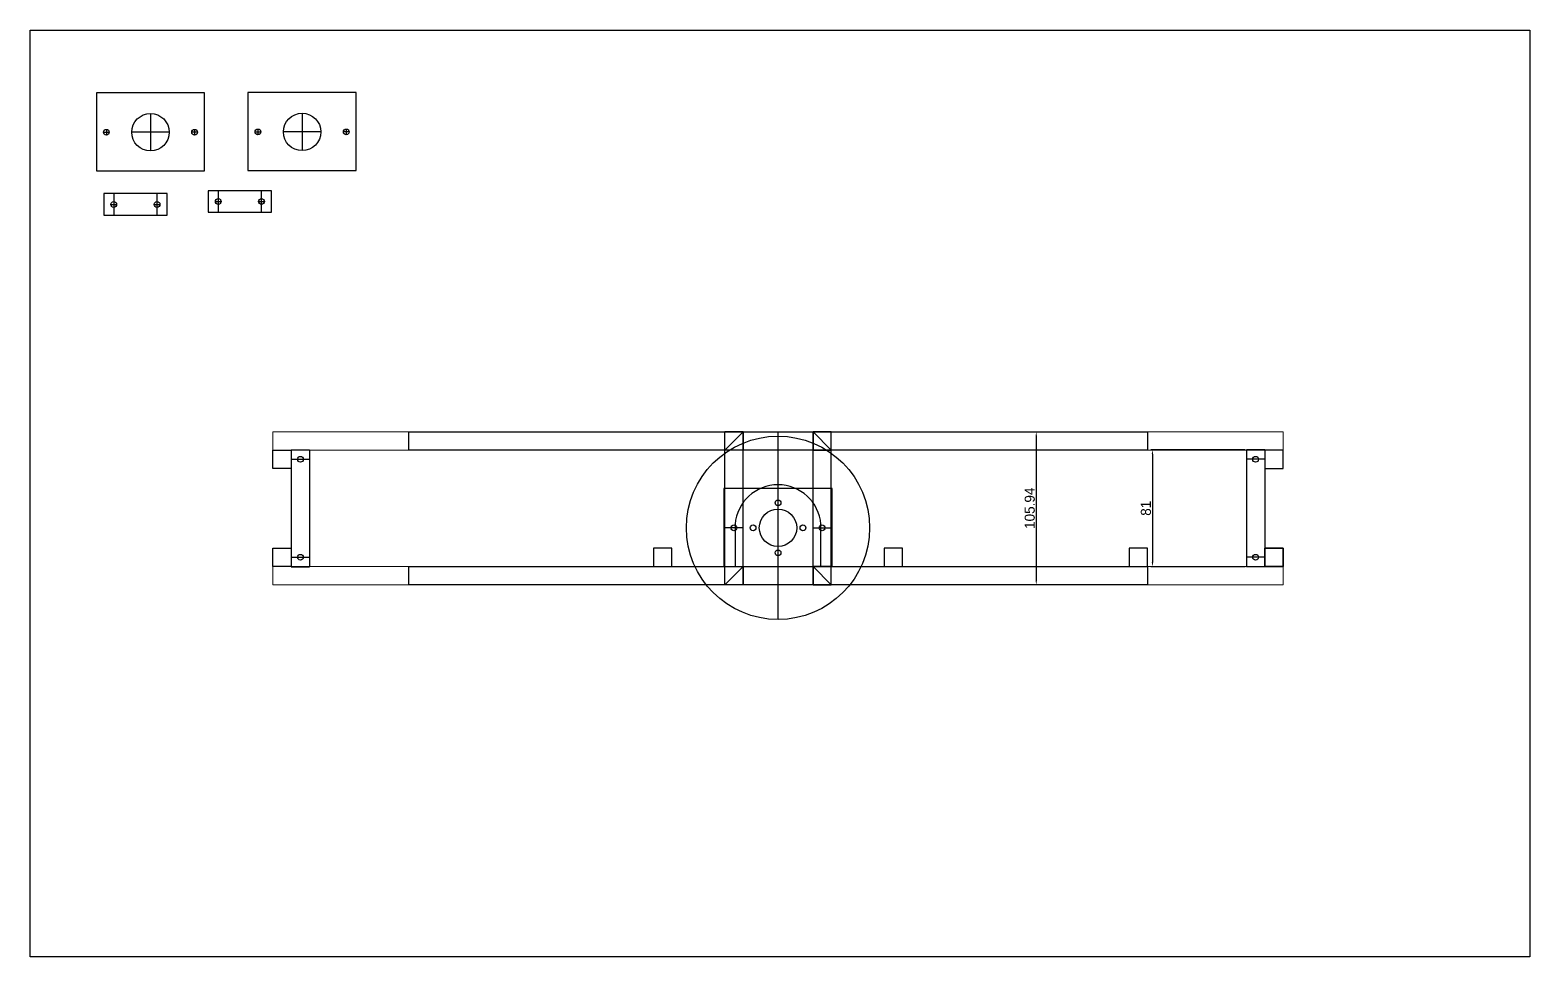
# Model space of a CAD drawing. Header units: millimetres. Extents: x -15418 to 43885, y -27590 to 23052.
# Drawn here: x 21824 to 22864, y -6377 to -5735 of the extents above; entities that cross this region are included whole.
import ezdxf

# ---------------------------------------------------------------- set-up
doc = ezdxf.new("R2010")
doc.units = ezdxf.units.MM
doc.header["$LTSCALE"] = 0.5
doc.linetypes.add('DASHEDX2', pattern=[38.1, 25.4, -12.7])
doc.layers.get('0').update_dxf_attribs({"lineweight": 5})
doc.layers.get('Defpoints').update_dxf_attribs({"color": 4})
doc.layers.add('Layer1', color=1, linetype='Continuous')
doc.layers.add('Layer4', color=6, linetype='Continuous')
doc.layers.add('Layer6', color=7, linetype='DASHEDX2', lineweight=5)
doc.dimstyles.new('ISO-25', dxfattribs={"dimtxt": 7, "dimasz": 3, "dimexe": 1, "dimexo": 1, "dimgap": 1, "dimtad": 1, "dimtoh": 1, "dimdec": 3, "dimdsep": 46, "dimtxsty": 'Standard', "dimcen": 2.5, "dimadec": 0, "dimazin": 0, "dimtfac": 1, "dimtdec": 3, "dimtmove": 0, "dimatfit": 3, "dimfxl": 1, "dimarcsym": 1})

# ---------------------------------------------------------------- blocks, each defined once
blk = doc.blocks.new('*D125')
at = {"layer": 'Defpoints', "color": 0, "transparency": 16777216}
for p in [(22667.4, -6025.4), (22602.2, -6106.4), (22667.4, -6106.4)]:
    blk.add_point(p, dxfattribs=at)
at = {"layer": 'Layer1', "color": 0, "lineweight": -2, "transparency": 16777216}
for p, q in [((22666.4, -6025.4), (22601.2, -6025.4)), ((22602.2, -6028.4), (22602.2, -6103.4)), ((22666.4, -6106.4), (22601.2, -6106.4))]:
    blk.add_line(p, q, dxfattribs=at)
at = {"layer": 'Layer1', "color": 0, "transparency": 16777216}
for points in [[(22601.7, -6028.4), (22602.7, -6028.4), (22602.2, -6025.4)], [(22601.7, -6103.4), (22602.7, -6103.4), (22602.2, -6106.4)]]:
    blk.add_solid(points, dxfattribs=at)
at = {"layer": 'Layer1', "color": 0, "transparency": 16777216, "insert": (22597.7, -6065.9), "char_height": 7, "attachment_point": 5, "rotation": 90}
blk.add_mtext('81', dxfattribs=at)
blk = doc.blocks.new('*D138')
at = {"layer": 'Defpoints', "color": 0, "transparency": 16777216}
for p in [(22521.7, -6012.9), (22521.7, -6118.9), (22521.7, -6118.9)]:
    blk.add_point(p, dxfattribs=at)
at = {"layer": 'Layer1', "color": 0, "lineweight": -2, "transparency": 16777216}
blk.add_line((22521.7, -6015.9), (22521.7, -6115.9), dxfattribs=at)
at = {"layer": 'Layer1', "color": 0, "transparency": 16777216}
for points in [[(22521.2, -6015.9), (22522.2, -6015.9), (22521.7, -6012.9)], [(22521.2, -6115.9), (22522.2, -6115.9), (22521.7, -6118.9)]]:
    blk.add_solid(points, dxfattribs=at)
at = {"layer": 'Layer1', "color": 0, "transparency": 16777216, "insert": (22517.2, -6065.9), "char_height": 7, "attachment_point": 5, "rotation": 90}
blk.add_mtext('105.94', dxfattribs=at)

msp = doc.modelspace()

# ---------------------------------------------------------------- linework, layer by layer
at = {"transparency": 33554661}
for p, q in [((21992.761, -6025.6393), (21992.761, -6012.9393)), ((22086.761, -6012.9393), (21992.761, -6012.9393)), ((22598.761, -6012.9393), (22692.761, -6012.9393)), ((22692.761, -6012.9393), (22692.761, -6025.6393)), ((22086.761, -6025.6393), (21992.761, -6025.6393)), ((22598.761, -6025.6393), (22692.761, -6025.6393)), ((21992.761, -6118.8793), (21992.761, -6106.1793)), ((22086.761, -6106.1793), (21992.761, -6106.1793)), ((22598.761, -6106.1793), (22692.761, -6106.1793)), ((22692.761, -6106.1793), (22692.761, -6118.8793)), ((22086.761, -6118.8793), (21992.761, -6118.8793)), ((22598.761, -6118.8793), (22692.761, -6118.8793))]:
    msp.add_line(p, q, dxfattribs=at)
at = {"layer": 'Defpoints', "transparency": 33554661}
for p, q in [((22313.021, -6076.9984), (22313.021, -6106.1793)), ((22372.501, -6106.1793), (22372.501, -6076.9984)), ((22313.021, -6106.1793), (22372.501, -6106.1793))]:
    msp.add_line(p, q, dxfattribs=at)
for centre, radius in [((22342.761, -6079.4393), 63.5), ((22342.761, -6079.4393), 12.96), ((22342.761, -6062.1393), 2), ((22325.461, -6079.4393), 2), ((22360.061, -6079.4393), 2), ((22342.761, -6096.7393), 2)]:
    msp.add_circle(centre, radius, dxfattribs=at)
msp.add_arc((22342.761, -6079.4393), 29.84, 4.692017, 175.307983, dxfattribs=at)
at = {"layer": 'Layer1', "transparency": 33554661}
for p, q in [((21945.4361, -5778.1554), (21870.4361, -5778.1554)), ((21870.4361, -5778.1554), (21870.4361, -5832.1554)), ((21945.4361, -5832.1554), (21945.4361, -5778.1554)), ((22050.5017, -5777.9525), (21975.5017, -5777.9525)), ((21975.5017, -5777.9525), (21975.5017, -5831.9525)), ((22050.5017, -5831.9525), (22050.5017, -5777.9525)), ((21907.9361, -5792.4554), (21907.9361, -5818.3754)), ((22013.0017, -5792.2525), (22013.0017, -5818.1725)), ((21875.344, -5805.4154), (21879.344, -5805.4154)), ((21877.344, -5803.4154), (21877.344, -5803.4154)), ((21877.344, -5803.4154), (21877.344, -5807.4154)), ((21920.8961, -5805.4154), (21894.9761, -5805.4154)), ((21940.5282, -5805.4154), (21936.5282, -5805.4154)), ((21938.5282, -5803.4154), (21938.5282, -5807.4154)), ((21980.4096, -5805.2125), (21984.4096, -5805.2125)), ((21982.4096, -5803.2125), (21982.4096, -5803.2125)), ((21982.4096, -5803.2125), (21982.4096, -5807.2125)), ((22025.9617, -5805.2125), (22000.0417, -5805.2125)), ((22045.5938, -5805.2125), (22041.5938, -5805.2125)), ((22043.5938, -5803.2125), (22043.5938, -5807.2125)), ((21870.4361, -5832.1554), (21945.4361, -5832.1554)), ((21975.5017, -5831.9525), (22050.5017, -5831.9525)), ((21919.5017, -5847.9525), (21875.5017, -5847.9525)), ((21875.5017, -5847.9525), (21875.5017, -5862.9525)), ((21919.5017, -5847.9525), (21875.5017, -5847.9525)), ((21875.5017, -5847.9525), (21875.5017, -5862.9525)), ((21882.5017, -5847.9525), (21882.5017, -5862.9525)), ((21882.5017, -5847.9525), (21882.5017, -5862.9525)), ((21912.5017, -5862.9525), (21912.5017, -5847.9525)), ((21912.5017, -5862.9525), (21912.5017, -5847.9525)), ((21919.5017, -5862.9525), (21919.5017, -5847.9525)), ((21919.5017, -5862.9525), (21919.5017, -5847.9525)), ((21991.8716, -5845.9019), (21947.8716, -5845.9019)), ((21947.8716, -5845.9019), (21947.8716, -5860.9019)), ((21954.8716, -5845.9019), (21954.8716, -5860.9019)), ((21984.8716, -5860.9019), (21984.8716, -5845.9019)), ((21991.8716, -5860.9019), (21991.8716, -5845.9019)), ((21880.5017, -5855.4525), (21884.5017, -5855.4525)), ((21880.5017, -5855.4525), (21884.5017, -5855.4525)), ((21910.5017, -5855.4525), (21914.5017, -5855.4525)), ((21910.5017, -5855.4525), (21914.5017, -5855.4525)), ((21947.8716, -5860.9019), (21991.8716, -5860.9019)), ((21952.8716, -5853.4019), (21956.8716, -5853.4019)), ((21982.8716, -5853.4019), (21986.8716, -5853.4019)), ((21875.5017, -5862.9525), (21919.5017, -5862.9525)), ((21875.5017, -5862.9525), (21919.5017, -5862.9525)), ((22086.761, -6012.9393), (22598.761, -6012.9393)), ((22086.761, -6012.9393), (22086.761, -6025.6393)), ((22305.8189, -6118.9093), (22305.8189, -6012.9093)), ((22318.5189, -6012.9093), (22305.8189, -6012.9093)), ((22305.8189, -6025.6393), (22305.8189, -6012.9393)), ((22305.8189, -6012.9393), (22318.5189, -6012.9393)), ((22318.5189, -6012.9393), (22305.8189, -6025.6393)), ((22313.021, -6012.9393), (22372.501, -6012.9393)), ((22318.5189, -6118.9093), (22318.5189, -6012.9093)), ((22318.5189, -6025.6393), (22318.5189, -6012.9393)), ((22318.5189, -6012.9393), (22318.5189, -6025.6393)), ((22342.761, -6142.9393), (22342.761, -6012.9393)), ((22367.0031, -6118.9093), (22367.0031, -6012.9093)), ((22367.0031, -6012.9093), (22379.7031, -6012.9093)), ((22379.7031, -6012.9393), (22367.0031, -6012.9393)), ((22367.0031, -6012.9393), (22367.0031, -6025.6393)), ((22367.0031, -6012.9393), (22379.7031, -6025.6393)), ((22367.0031, -6025.6393), (22367.0031, -6012.9393)), ((22379.7031, -6118.9093), (22379.7031, -6012.9093)), ((22379.7031, -6025.6393), (22379.7031, -6012.9393)), ((22598.761, -6012.9393), (22598.761, -6025.6393)), ((21992.761, -6025.6393), (22005.461, -6025.6393)), ((21992.761, -6038.3393), (21992.761, -6025.6393)), ((22005.461, -6025.4093), (22005.461, -6106.4093)), ((22005.461, -6025.4093), (22018.161, -6025.4093)), ((22005.461, -6025.6393), (22005.461, -6038.3393)), ((22018.161, -6025.4093), (22018.161, -6106.4093)), ((22598.761, -6025.6393), (22086.761, -6025.6393)), ((22318.5189, -6025.6393), (22305.8189, -6025.6393)), ((22367.0031, -6025.6393), (22379.7031, -6025.6393)), ((22667.361, -6025.4093), (22667.361, -6106.4093)), ((22680.061, -6025.4093), (22667.361, -6025.4093)), ((22680.061, -6025.4093), (22680.061, -6106.4093)), ((22692.761, -6025.6393), (22680.061, -6025.6393)), ((22680.061, -6025.6393), (22680.061, -6038.3393)), ((22692.761, -6038.3393), (22692.761, -6025.6393)), ((22005.461, -6038.3393), (21992.761, -6038.3393)), ((22005.461, -6031.9893), (22018.161, -6031.9893)), ((22680.061, -6031.9893), (22667.361, -6031.9893)), ((22680.061, -6038.3393), (22692.761, -6038.3393)), ((22318.5189, -6079.4393), (22305.8189, -6079.4393)), ((22367.0031, -6079.4393), (22379.7031, -6079.4393)), ((21992.761, -6093.4793), (22005.461, -6093.4793)), ((21992.761, -6106.1793), (21992.761, -6093.4793)), ((22005.461, -6093.4793), (22005.461, -6106.1793)), ((22005.461, -6099.8293), (22018.161, -6099.8293)), ((22269.261, -6093.4793), (22256.561, -6093.4793)), ((22256.561, -6093.4793), (22256.561, -6106.1793)), ((22269.261, -6106.1793), (22269.261, -6093.4793)), ((22428.961, -6093.4793), (22416.261, -6093.4793)), ((22416.261, -6093.4793), (22416.261, -6106.1793)), ((22428.961, -6106.1793), (22428.961, -6093.4793)), ((22598.761, -6093.4793), (22586.061, -6093.4793)), ((22586.061, -6093.4793), (22586.061, -6106.1793)), ((22598.761, -6106.1793), (22598.761, -6093.4793)), ((22680.061, -6099.8293), (22667.361, -6099.8293)), ((22680.061, -6093.4793), (22692.761, -6093.4793)), ((22680.061, -6106.1793), (22680.061, -6093.4793)), ((22692.761, -6093.4793), (22680.061, -6093.4793)), ((22680.061, -6093.4793), (22680.061, -6106.1793)), ((22692.761, -6093.4793), (22692.761, -6106.1793)), ((22692.761, -6106.1793), (22692.761, -6093.4793)), ((22005.461, -6106.1793), (21992.761, -6106.1793)), ((22005.461, -6106.4093), (22018.161, -6106.4093)), ((22086.761, -6106.1793), (22598.761, -6106.1793)), ((22086.761, -6106.1793), (22086.761, -6118.8793)), ((22256.561, -6106.1793), (22269.261, -6106.1793)), ((22305.8189, -6118.8793), (22305.8189, -6106.1793)), ((22305.8189, -6106.1793), (22318.5189, -6106.1793)), ((22318.5189, -6106.1793), (22305.8189, -6118.8793)), ((22318.5189, -6106.1793), (22318.5189, -6118.8793)), ((22379.7031, -6106.1793), (22367.0031, -6106.1793)), ((22367.0031, -6106.1793), (22367.0031, -6118.8793)), ((22367.0031, -6106.1793), (22379.7031, -6118.8793)), ((22379.7031, -6118.8793), (22379.7031, -6106.1793)), ((22416.261, -6106.1793), (22428.961, -6106.1793)), ((22598.761, -6106.1793), (22598.761, -6118.8793)), ((22680.061, -6106.4093), (22667.361, -6106.4093)), ((22692.761, -6106.1793), (22680.061, -6106.1793)), ((22680.061, -6106.1793), (22692.761, -6106.1793)), ((22598.761, -6118.8793), (22086.761, -6118.8793)), ((22318.5189, -6118.8793), (22305.8189, -6118.8793)), ((22318.5189, -6118.9093), (22305.8189, -6118.9093)), ((22367.0031, -6118.8793), (22379.7031, -6118.8793)), ((22367.0031, -6118.9093), (22379.7031, -6118.9093))]:
    msp.add_line(p, q, dxfattribs=at)
msp.add_lwpolyline([(21824.4505, -5734.6125), (22863.8194, -5734.6125), (22863.8194, -6376.7325), (21824.4505, -6376.7325)], close=True, dxfattribs=at)
for centre, radius in [((21907.9361, -5805.4154), 12.96), ((22013.0017, -5805.2125), 12.96), ((21877.344, -5805.4154), 2), ((21938.5282, -5805.4154), 2), ((21982.4096, -5805.2125), 2), ((22043.5938, -5805.2125), 2), ((21954.8716, -5853.4019), 2), ((21984.8716, -5853.4019), 2), ((21882.5017, -5855.4525), 2), ((21882.5017, -5855.4525), 2), ((21912.5017, -5855.4525), 2), ((21912.5017, -5855.4525), 2), ((22011.811, -6031.9893), 2), ((22673.711, -6031.9893), 2), ((22312.1689, -6079.4393), 2), ((22373.3531, -6079.4393), 2), ((22011.811, -6099.8293), 2), ((22673.711, -6099.8293), 2)]:
    msp.add_circle(centre, radius, dxfattribs=at)
at = {"layer": 'Layer4', "transparency": 33554661}
for p, q in [((22380.261, -6052.1793), (22305.261, -6052.1793)), ((22305.261, -6052.1793), (22305.261, -6106.1793)), ((22380.261, -6106.1793), (22380.261, -6052.1793)), ((22305.261, -6106.1793), (22380.261, -6106.1793))]:
    msp.add_line(p, q, dxfattribs=at)
at = {"layer": 'Layer6', "transparency": 33554661}
msp.add_line((22342.761, -6106.1793), (22342.761, -6118.8793), dxfattribs=at)

# ---------------------------------------------------------------- dimensions: what is measured, and where the dimension line sits
at = {"layer": 'Layer1', "transparency": 33554661}
for base, p1, p2, picture, middle in [((22521.7457, -6118.8793), (22521.7457, -6012.9393), (22521.7457, -6118.8793), '*D138', (22517.2457, -6065.9093)), ((22602.1842, -6106.4093), (22667.361, -6025.4093), (22667.361, -6106.4093), '*D125', (22597.6842, -6065.9093))]:
    dim = msp.add_linear_dim(base=base, p1=p1, p2=p2, angle=90, dimstyle='ISO-25', dxfattribs=at)
    dim.commit()
    dim.dimension.update_dxf_attribs({"geometry": picture, "text_midpoint": middle})

doc.saveas('drawing.dxf')
